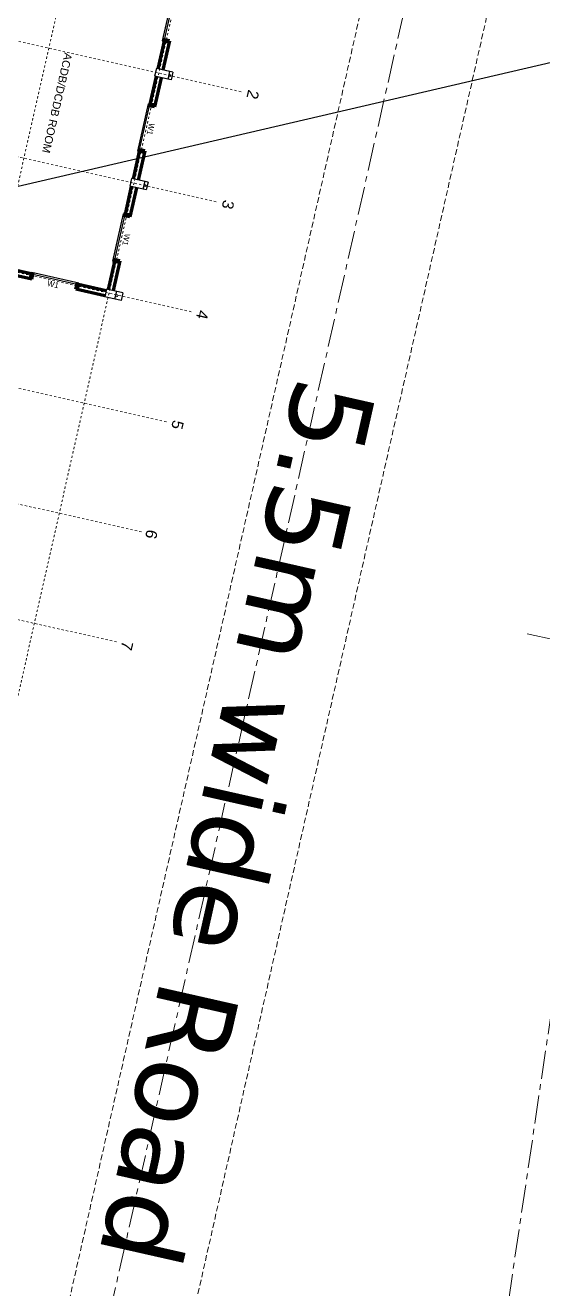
# Model space of a CAD drawing. Header units: metres. Extents: x 218545 to 227455, y 1543467 to 1556082.
# Drawn here: x 222318.3 to 222341.3, y 1554476.2 to 1554532.2 of the extents above; entities that cross this region are included whole.
import ezdxf

# ---------------------------------------------------------------- set-up
doc = ezdxf.new("R2010")
doc.units = ezdxf.units.M
doc.header["$MEASUREMENT"] = 0
for name, pattern in [('ACAD_ISO04W100', [30, 24, -3, 0, -3]), ('CENTER', [2, 1.25, -0.25, 0.25, -0.25]), ('HIDDEN', [0.375, 0.25, -0.125])]:
    doc.linetypes.add(name, pattern=pattern)
for name, color, linetype in [('2 M CONTOUR', 33, 'Continuous'), ('CART TRACK', 30, 'Continuous'), ('E-LAY-DIM', 7, 'Continuous'), ('GLASS', 130, 'Continuous'), ('TEXT', 3, 'Continuous'), ('TXT', 222, 'Continuous')]:
    doc.layers.add(name, color=color, linetype=linetype)
for name, color, linetype, lineweight in [('E-LAY-CNTRL', 1, 'CENTER', 0), ('E-LAY-EXIST', 8, 'HIDDEN', 0), ('L00', 8, 'Continuous', 9), ('L09', 6, 'Continuous', 9), ('L25', 5, 'Continuous', 25), ('Wall', 6, 'Continuous', 70)]:
    doc.layers.add(name, color=color, linetype=linetype, lineweight=lineweight)
doc.styles.get("Standard").update_dxf_attribs({"font": 'arial.ttf'})
doc.styles.add('STYLE1', font='verdana.ttf')

# ---------------------------------------------------------------- blocks, each defined once
blk = doc.blocks.new('cr')
at = {"layer": 'GLASS', "color": 4, "linetype": 'Continuous', "ltscale": 3}
for p, q in [((-1053607, 792631), (-1055757, 792631)), ((-1053607, 792631), (-1055757, 792631)), ((-1053682, 792701), (-1055682, 792701)), ((-1053682, 792701), (-1055682, 792701)), ((-1048607, 792631), (-1050757, 792631)), ((-1048682, 792701), (-1050682, 792701)), ((-1043607, 792631), (-1045757, 792631)), ((-1043682, 792701), (-1045682, 792701)), ((-1042332, 789231), (-1042332, 791381)), ((-1042262, 789306), (-1042262, 791306))]:
    blk.add_line(p, q, dxfattribs=at)
at = {"layer": 'L00', "linetype": 'ACAD_ISO04W100', "ltscale": 3}
for p, q in [((-1052182, 796516), (-1052182, 782931)), ((-1047182, 796516), (-1047182, 777715)), ((-1042182, 796516), (-1042182, 787956)), ((-1037182, 796516), (-1037182, 767956)), ((-1032182, 796516), (-1032182, 760741)), ((-1027182, 796516), (-1027182, 760741)), ((-1060199, 792781), (-1021347, 792781)), ((-1060199, 787781), (-1021347, 787781))]:
    blk.add_line(p, q, dxfattribs=at)
at = {"layer": 'L09', "ltscale": 2}
for centre in [(-1052176, 793283), (-1047176, 793283), (-1047176, 793283), (-1042151, 793133)]:
    blk.add_circle(centre, 50.4, dxfattribs=at)
at = {"layer": 'L25', "ltscale": 2}
for p, q in [((-1052357, 793381), (-1052357, 792631)), ((-1052357, 793381), (-1052007, 793381)), ((-1052357, 793381), (-1052007, 793381)), ((-1052357, 793381), (-1052007, 793381)), ((-1052107, 793381), (-1052007, 793381)), ((-1052007, 793381), (-1052007, 792631)), ((-1047357, 793381), (-1047357, 792631)), ((-1047357, 793381), (-1047007, 793381)), ((-1047357, 793381), (-1047007, 793381)), ((-1047357, 793381), (-1047007, 793381)), ((-1047357, 793381), (-1047007, 793381)), ((-1047007, 793381), (-1047007, 792631)), ((-1042332, 793381), (-1042332, 792631)), ((-1042332, 793381), (-1041982, 793381)), ((-1041982, 793381), (-1041982, 792631)), ((-1052357, 793231), (-1052007, 793231)), ((-1052357, 793231), (-1052007, 793231)), ((-1052357, 793231), (-1052007, 793231)), ((-1052357, 793231), (-1052357, 792631)), ((-1052357, 793231), (-1052007, 793231)), ((-1052107, 793231), (-1052007, 793231)), ((-1052007, 793231), (-1052007, 792631)), ((-1047357, 793231), (-1047007, 793231)), ((-1047357, 793231), (-1047007, 793231)), ((-1047357, 793231), (-1047007, 793231)), ((-1047357, 793231), (-1047007, 793231)), ((-1047357, 793231), (-1047007, 793231)), ((-1042332, 793081), (-1041982, 793081)), ((-1052357, 792631), (-1052007, 792631)), ((-1047357, 792631), (-1047007, 792631)), ((-1042332, 792631), (-1041982, 792631))]:
    blk.add_line(p, q, dxfattribs=at)
at = {"layer": 'Wall', "linetype": 'Continuous', "ltscale": 3}
for p, q in [((-1053682, 792931), (-1052357, 792931)), ((-1053682, 792931), (-1053682, 792631)), ((-1053682, 792931), (-1053682, 792631)), ((-1053682, 792931), (-1052357, 792931)), ((-1053607, 792931), (-1053607, 792631)), ((-1053607, 792931), (-1053607, 792631)), ((-1052007, 792931), (-1050682, 792931)), ((-1050757, 792931), (-1050757, 792631)), ((-1050682, 792931), (-1050682, 792631)), ((-1048682, 792931), (-1047357, 792931)), ((-1048682, 792931), (-1048682, 792631)), ((-1048607, 792931), (-1048607, 792631)), ((-1047007, 792931), (-1045682, 792931)), ((-1045757, 792931), (-1045757, 792631)), ((-1045682, 792931), (-1045682, 792631)), ((-1043682, 792931), (-1042332, 792931)), ((-1043682, 792931), (-1043682, 792631)), ((-1043607, 792931), (-1043607, 792631)), ((-1053607, 792701), (-1052357, 792701)), ((-1053607, 792701), (-1052357, 792701)), ((-1052007, 792701), (-1050757, 792701)), ((-1048607, 792701), (-1047357, 792701)), ((-1047007, 792701), (-1045757, 792701)), ((-1043607, 792701), (-1042332, 792701)), ((-1042262, 792631), (-1042262, 791381)), ((-1042032, 792631), (-1042032, 791306)), ((-1042032, 791381), (-1042332, 791381)), ((-1042032, 791306), (-1042332, 791306)), ((-1042032, 789306), (-1042332, 789306)), ((-1042032, 789231), (-1042332, 789231)), ((-1042262, 789231), (-1042262, 787956)), ((-1042032, 789306), (-1042032, 787956))]:
    blk.add_line(p, q, dxfattribs=at)
at = {"layer": 'TEXT', "linetype": 'ACAD_ISO04W100', "ltscale": 3, "attachment_point": 5}
for s, insert, char_height, rotation in [('2', (-1052170, 797057), 500, 0), ('3', (-1047170, 797057), 500, 0), ('4', (-1042160, 797027), 500, 0), ('5', (-1037160, 797027), 500, 0), ('6', (-1032175, 796969), 500, 0), ('7', (-1027116, 797004), 500, 0), ('{\\fArial|b0|i0|c0|p34;W1}', (-1049683, 792977), 250, 0), ('{\\fArial|b0|i0|c0|p34;W1}', (-1044664, 792999), 250, 0), ('{\\fArial|b0|i0|c0|p34;W1}', (-1042018, 790272), 250, 90), ('{\\fArial|b0|i0|c0|p34;ACDB/DCDB ROOM }', (-1049896, 788677), 350, 0)]:
    blk.add_mtext(s, dxfattribs=dict(at, insert=insert, char_height=char_height, rotation=rotation))

msp = doc.modelspace()

# ---------------------------------------------------------------- hatches: boundary and pattern name
at = {"layer": 'CART TRACK'}
h = msp.add_hatch(dxfattribs=at)
h.set_pattern_fill('ANSI31', color=256)
h.set_pattern_definition([(45, (-13885.37013, 5678.9458), (-0.088388347648, 0.088388347648), [])])
edge = h.paths.add_edge_path()
edge.add_line((222561.13969, 1554074.13632), (222685.38088, 1554665.22317))
edge.add_line((222685.38088, 1554665.22317), (222658.65762, 1554681.79738))
edge.add_line((222658.65762, 1554681.79738), (222533.13969, 1554084.63632))
edge.add_arc((222472.53338, 1554120.17969), 70.25992, 268.4987053, 329.6099515, ccw=False)
edge.add_line((222470.6926, 1554049.94388), (222000.56979, 1554156.29329))
edge.add_line((222000.56979, 1554156.29329), (221976.97349, 1554130.87313))
edge.add_line((221976.97349, 1554130.87313), (222466.70373, 1554020.0882))
edge.add_arc((222472.08981, 1554120.20334), 100.25992, 266.9205179, 332.6467024)

# ---------------------------------------------------------------- linework, layer by layer
at = {"layer": '2 M CONTOUR'}
msp.add_polyline3d([(222219.31369, 1554166.08632, -1047.86579), (222247.05869, 1554297.82732, -1047.86579), (222241.57534, 1554378.31913, -1047.86579), (222217.77539, 1554422.02969, -1047.86579), (222161.16069, 1554458.59232, -1047.86579), (222102.98369, 1554514.14232, -1047.86579), (222084.90369, 1554548.90132, -1047.86579), (222105.85127, 1554576.30234, -1047.86579), (222150.87817, 1554575.01672, -1047.86579), (222229.99701, 1554540.3054, -1047.86579), (222295.58569, 1554519.85532, -1047.86579), (222382.83869, 1554540.15332, -1047.86579), (222478.09365, 1554592.08961, -1047.86579), (222601.71269, 1554598.33032, -1047.86579), (222640.80669, 1554597.42832, -1047.86579), (222715.00469, 1554620.11832, -1047.86579), (222719.40759, 1554704.38178, -1047.86579)], dxfattribs=at)
at = {"layer": 'E-LAY-CNTRL'}
for p, q in [((222352.78366, 1554610.86742, -1470.23356), (222319.53225, 1554463.86984, -1470.2309)), ((222336.23247, 1554451.89007, -1470.22972), (222344.02441, 1554504.46654, -1470.22972))]:
    msp.add_line(p, q, dxfattribs=at)
at = {"layer": 'E-LAY-CNTRL', "elevation": -1470.22972}
msp.add_lwpolyline([(222340.59035, 1554505.24334), (222347.45847, 1554503.68975)], dxfattribs=at)
at = {"layer": 'E-LAY-EXIST'}
for p, q in [((222324.08831, 1554467.58109, -1470.15689), (222340.22188, 1554538.90412, -1470.22972)), ((222334.23965, 1554537.38658, -1470.22972), (222317.0967, 1554461.60129, -1470.15221))]:
    msp.add_line(p, q, dxfattribs=at)

# ---------------------------------------------------------------- block references
at = {"layer": 'E-LAY-DIM', "lineweight": -2, "xscale": 0.001, "yscale": 0.001, "zscale": 0.001, "rotation": 257.253984407691}
msp.add_blockref('cr', (221318.86988, 1553678.74156, -1470.22972), dxfattribs=at)

# ---------------------------------------------------------------- texts
at = {"layer": 'TXT', "linetype": 'Continuous', "style": 'STYLE1'}
msp.add_text('5.5m wide Road', height=3.6, rotation=257.25398, dxfattribs=at).set_placement((222330.40964, 1554516.76971, -1470.45004))

doc.saveas('drawing.dxf')
